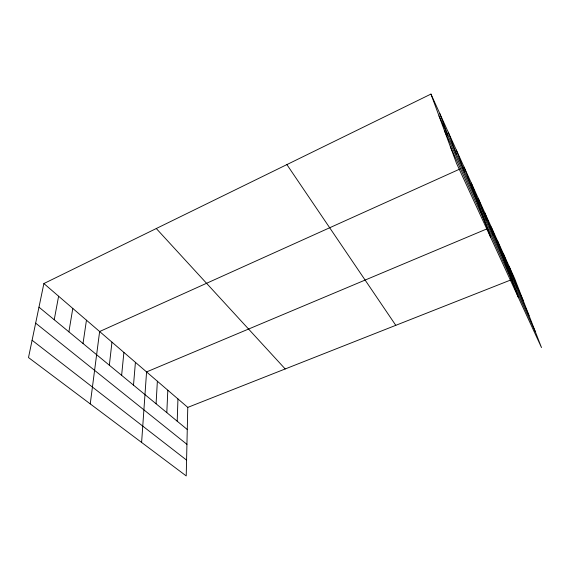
<?xml version="1.0" encoding="UTF-8"?>
<svg xmlns="http://www.w3.org/2000/svg" width="570" height="570" viewBox="0 0 570 570"><rect width="100%" height="100%" fill="white"/><g stroke="black" fill="none" stroke-linecap="round" stroke-linejoin="round"><path stroke-width="0.85" d="M43.883 283.546L187.772 407.393L186.219 475.922L28.5 357.561L43.883 283.546L430.949 94.078L514.617 278.452L541.5 347.579L456.449 163.17L430.949 94.078M177.199 421.202L177.954 398.936M166.811 412.623L167.822 390.215M156.073 403.767L157.37 381.223M141.609 442.448L146.568 371.925L487.207 228.755M133.501 385.149L135.418 362.328M121.631 375.352L123.889 352.41M109.347 365.22L111.962 342.142M90.245 403.902L99.629 331.526L460.04 168.962M83.02 343.496L86.455 320.19M68.899 331.847L72.796 308.427M54.228 319.749L58.61 296.222M462.477 167.858L464.101 167.131L490.649 237.312M489.651 227.722L491.283 227.038L518.201 297.055M187.772 407.393L510.478 280.084M512.957 279.101L514.617 278.452M32.098 340.254L186.575 460.111M35.654 323.133L186.939 444.336M38.974 307.159L187.273 429.509M156.28 228.527L285.2 368.954M286.888 164.595L395.787 325.328M450.4 146.768L535.237 331.476M444.465 130.694L529.024 315.509M438.978 115.831L523.224 300.582M509.096 266.297L517.71 288.484M503.381 253.693L511.981 275.937M497.446 240.618L506.039 262.898M484.885 212.938L493.435 235.26M478.23 198.274L486.744 220.59M471.312 183.02L479.776 205.307M456.349 150.06L464.693 172.226M448.262 132.226L456.52 154.292M439.805 113.587L447.956 135.517"/></g></svg>
